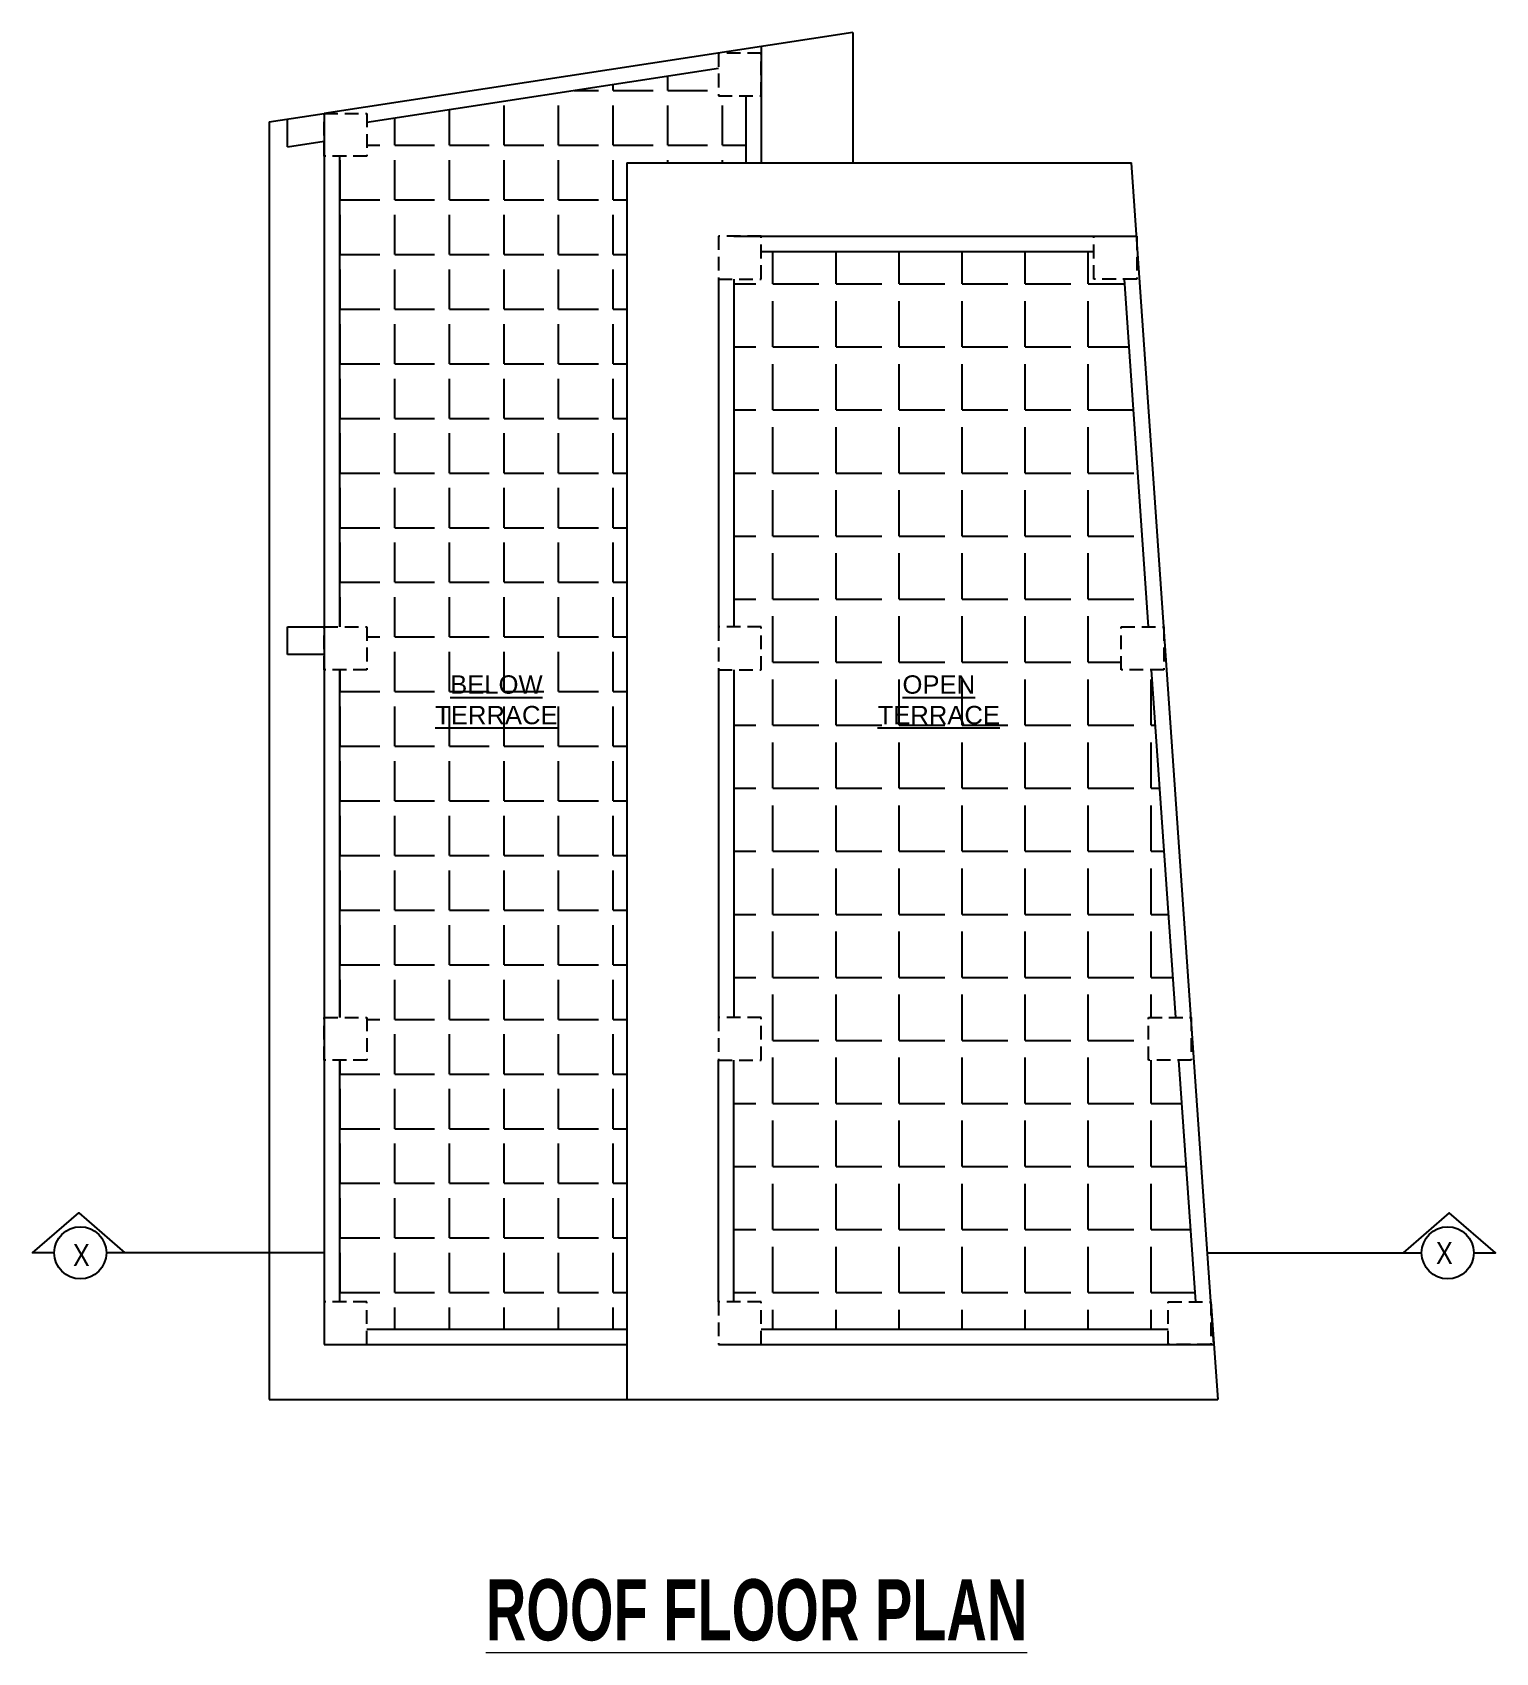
# Model space of a CAD drawing. Header units: inches. Extents: x -5096374 to -5070857, y -3259973 to -3243900.
# Drawn here: x -5083522 to -5083044, y -3258909 to -3258379 of the extents above; entities that cross this region are included whole.
import ezdxf

# ---------------------------------------------------------------- set-up
doc = ezdxf.new("R2010")
doc.units = ezdxf.units.IN
doc.header["$LTSCALE"] = 2
doc.header["$MEASUREMENT"] = 0
doc.linetypes.add('HIDDEN', pattern=[0.375, 0.25, -0.125])
doc.layers.get('0').update_dxf_attribs({"linetype": 'CONTINUOUS'})
doc.layers.add('A-Hatch', color=7, linetype='CONTINUOUS')
doc.layers.add('TEXT', color=181, linetype='CONTINUOUS', lineweight=25)
doc.layers.add('Text-100.w', color=254, linetype='CONTINUOUS', lineweight=9)
doc.styles.add('ARAIL', font='ARIALN.TTF')
doc.styles.add('Arial', font='arial.ttf', dxfattribs={"width": 0.8, "height": 12})
doc.styles.add('arial.', font='arial.ttf')

msp = doc.modelspace()

# ---------------------------------------------------------------- hatches: boundary and pattern name
at = {"layer": 'A-Hatch', "ltscale": 0.5}
h = msp.add_hatch(dxfattribs=at)
h.set_pattern_fill('ANGLE', color=256, scale=65)
h.set_pattern_definition([(0, (6144.95, 0), (0, 17.875), [13, -4.875]), (90, (6144.95, 0), (-17.875, 1e-15), [13, -4.875])])
h.paths.add_polyline_path([(-5083327.87, -3258421.63), (-5083288.87, -3258421.63), (-5083288.87, -3258399.7), (-5083297.87, -3258399.7), (-5083297.87, -3258390.76), (-5083412.87, -3258408.38), (-5083412.87, -3258419.47), (-5083421.87, -3258419.47), (-5083421.87, -3258573.47), (-5083412.87, -3258573.47), (-5083412.87, -3258587.47), (-5083421.87, -3258587.47), (-5083421.87, -3258701.23), (-5083412.87, -3258701.23), (-5083412.87, -3258715.23), (-5083421.87, -3258715.23), (-5083421.87, -3258794.23), (-5083412.87, -3258794.23), (-5083412.87, -3258803.23), (-5083327.87, -3258803.23)])
h.paths.add_polyline_path([(-5083391.93, -3258608.12), (-5083348.88, -3258608.12), (-5083348.88, -3258585.66), (-5083391.93, -3258585.66)], flags=24)
h = msp.add_hatch(dxfattribs=at)
h.set_pattern_fill('ANGLE', color=256, scale=75)
h.set_pattern_definition([(0, (6144.95, 0), (0, 20.625), [15, -5.625]), (90, (6144.95, 0), (-20.625, 1e-15), [15, -5.625])])
h.paths.add_polyline_path([(-5083156.15, -3258587.47), (-5083166.11, -3258587.47), (-5083166.11, -3258573.47), (-5083157.12, -3258573.47), (-5083165.06, -3258459.63), (-5083175.03, -3258459.63), (-5083175.03, -3258450.63), (-5083283.87, -3258450.63), (-5083283.87, -3258459.63), (-5083292.87, -3258459.63), (-5083292.87, -3258573.47), (-5083283.87, -3258573.47), (-5083283.87, -3258587.47), (-5083292.87, -3258587.47), (-5083292.87, -3258701.23), (-5083283.87, -3258701.23), (-5083283.87, -3258715.23), (-5083292.87, -3258715.23), (-5083292.87, -3258794.23), (-5083283.87, -3258794.23), (-5083283.87, -3258803.23), (-5083150.72, -3258803.23), (-5083150.72, -3258794.23), (-5083141.73, -3258794.23), (-5083147.24, -3258715.23), (-5083157.21, -3258715.23), (-5083157.21, -3258701.23), (-5083148.22, -3258701.23)])
h.paths.add_polyline_path([(-5083247.18, -3258608.12), (-5083204.13, -3258608.12), (-5083204.13, -3258585.66), (-5083247.18, -3258585.66)], flags=24)

# ---------------------------------------------------------------- linework, layer by layer
at = {"ltscale": 0.5}
for p, q in [((-5083253.87, -3258378.95), (-5083426.87, -3258405.47)), ((-5083253.87, -3258378.95), (-5083253.87, -3258421.63)), ((-5083283.87, -3258383.55), (-5083283.87, -3258421.63)), ((-5083297.87, -3258390.76), (-5083412.87, -3258408.38)), ((-5083288.87, -3258399.7), (-5083288.87, -3258421.63)), ((-5083444.87, -3258408.23), (-5083426.87, -3258405.47)), ((-5083426.87, -3258405.47), (-5083426.87, -3258573.47)), ((-5083444.87, -3258408.23), (-5083444.87, -3258826.23)), ((-5083438.87, -3258416.42), (-5083438.87, -3258407.31)), ((-5083438.87, -3258416.42), (-5083426.87, -3258414.58)), ((-5083421.87, -3258419.47), (-5083421.87, -3258573.47)), ((-5083327.87, -3258421.63), (-5083327.87, -3258826.23)), ((-5083327.87, -3258421.63), (-5083162.7, -3258421.63)), ((-5083135.75, -3258808.23), (-5083162.7, -3258421.63)), ((-5083292.87, -3258445.63), (-5083283.87, -3258445.63)), ((-5083283.87, -3258445.63), (-5083161.03, -3258445.63)), ((-5083283.87, -3258450.63), (-5083175.03, -3258450.63)), ((-5083297.87, -3258459.63), (-5083297.87, -3258573.47)), ((-5083292.87, -3258459.63), (-5083292.87, -3258573.47)), ((-5083157.12, -3258573.47), (-5083165.06, -3258459.63)), ((-5083438.87, -3258573.47), (-5083426.87, -3258573.47)), ((-5083438.87, -3258582.47), (-5083438.87, -3258573.47)), ((-5083426.87, -3258573.47), (-5083426.87, -3258808.23)), ((-5083426.87, -3258582.47), (-5083438.87, -3258582.47)), ((-5083421.87, -3258587.47), (-5083421.87, -3258701.23)), ((-5083297.87, -3258587.47), (-5083297.87, -3258701.23)), ((-5083292.87, -3258587.47), (-5083292.87, -3258701.23)), ((-5083148.22, -3258701.23), (-5083156.15, -3258587.47)), ((-5083421.87, -3258715.23), (-5083421.87, -3258794.23)), ((-5083421.87, -3258715.23), (-5083421.87, -3258794.23)), ((-5083297.87, -3258794.23), (-5083297.87, -3258715.23)), ((-5083292.87, -3258794.23), (-5083292.87, -3258715.23)), ((-5083141.73, -3258794.23), (-5083147.24, -3258715.23)), ((-5083136.72, -3258794.23), (-5083134.49, -3258826.23)), ((-5083412.87, -3258803.23), (-5083327.87, -3258803.23)), ((-5083283.87, -3258803.23), (-5083150.72, -3258803.23)), ((-5083426.87, -3258808.23), (-5083327.87, -3258808.23)), ((-5083297.87, -3258808.23), (-5083135.75, -3258808.23)), ((-5083444.87, -3258826.23), (-5083134.49, -3258826.23))]:
    msp.add_line(p, q, dxfattribs=at)
at = {"linetype": 'HIDDEN', "ltscale": 9}
for points in [[(-5083283.87, -3258385.7), (-5083297.87, -3258385.7), (-5083297.87, -3258399.7), (-5083283.87, -3258399.7)], [(-5083426.87, -3258405.47), (-5083412.87, -3258405.47), (-5083412.87, -3258419.47), (-5083426.87, -3258419.47)], [(-5083283.87, -3258445.63), (-5083297.87, -3258445.63), (-5083297.87, -3258459.63), (-5083283.87, -3258459.63)], [(-5083175.03, -3258445.63), (-5083161.03, -3258445.63), (-5083161.03, -3258459.63), (-5083175.03, -3258459.63)], [(-5083426.87, -3258573.47), (-5083412.87, -3258573.47), (-5083412.87, -3258587.47), (-5083426.87, -3258587.47)], [(-5083283.87, -3258573.47), (-5083297.87, -3258573.47), (-5083297.87, -3258587.47), (-5083283.87, -3258587.47)], [(-5083166.11, -3258573.47), (-5083152.11, -3258573.47), (-5083152.11, -3258587.47), (-5083166.11, -3258587.47)], [(-5083426.87, -3258701.23), (-5083412.87, -3258701.23), (-5083412.87, -3258715.23), (-5083426.87, -3258715.23)], [(-5083283.87, -3258701.23), (-5083297.87, -3258701.23), (-5083297.87, -3258715.23), (-5083283.87, -3258715.23)], [(-5083157.21, -3258701.23), (-5083143.21, -3258701.23), (-5083143.21, -3258715.23), (-5083157.21, -3258715.23)], [(-5083412.87, -3258794.23), (-5083426.87, -3258794.23), (-5083426.87, -3258808.23), (-5083412.87, -3258808.23)], [(-5083283.87, -3258794.23), (-5083297.87, -3258794.23), (-5083297.87, -3258808.23), (-5083283.87, -3258808.23)], [(-5083150.72, -3258794.23), (-5083136.72, -3258794.23), (-5083136.72, -3258808.23), (-5083150.72, -3258808.23)]]:
    msp.add_lwpolyline(points, close=True, dxfattribs=at)
at = {"layer": 'TEXT'}
for points in [[(-5083515.2, -3258778.23), (-5083522.34, -3258778.23), (-5083507.2, -3258765.14), (-5083492.06, -3258778.23)], [(-5083050.74, -3258778.23), (-5083043.6, -3258778.23), (-5083058.74, -3258765.14), (-5083073.88, -3258778.23)], [(-5083426.87, -3258778.23), (-5083498.13, -3258778.23)], [(-5083137.84, -3258778.23), (-5083067.81, -3258778.23)]]:
    msp.add_lwpolyline(points, dxfattribs=at)
for centre in [(-5083506.67, -3258778.23), (-5083059.27, -3258778.23)]:
    msp.add_circle(centre, 8.53, dxfattribs=at)

# ---------------------------------------------------------------- texts
at = {"layer": 'TEXT', "lineweight": -2, "char_height": 6, "width": 127.5059, "attachment_point": 5, "style": 'arial.'}
for s, insert in [('{\\LBELOW \\PTERRACE}', (-5083370.53, -3258597.34)), ('{\\LOPEN\\PTERRACE}', (-5083225.78, -3258597.34))]:
    msp.add_mtext(s, dxfattribs=dict(at, insert=insert))
at = {"layer": 'TEXT', "char_height": 7.2, "style": 'ARAIL'}
for insert, attachment_point in [((-5083503.58, -3258775.39), 3), ((-5083063.11, -3258774.73), 1)]:
    msp.add_mtext_dynamic_manual_height_columns('X', width=125.4648, gutter_width=90, heights=[0], dxfattribs=dict(at, insert=insert, attachment_point=attachment_point))
at = {"layer": 'Text-100.w', "insert": (-5083287.95, -3258885.02), "char_height": 20, "width": 569.1024, "attachment_point": 2, "style": 'Arial'}
msp.add_mtext('\\A1;{\\fArial Narrow|b1|i0|c0|p34;\\L ROOF FLOOR PLAN}', dxfattribs=at)

doc.saveas('drawing.dxf')
